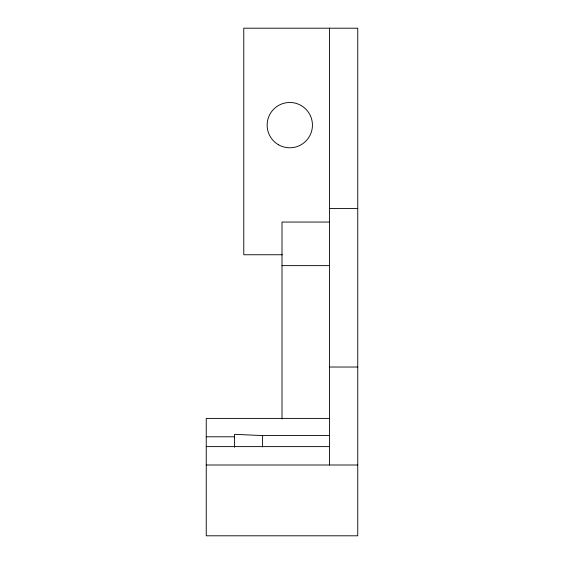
<?xml version="1.0" encoding="UTF-8"?>
<svg xmlns="http://www.w3.org/2000/svg" width="564" height="564" viewBox="0 0 564 564"><rect width="100%" height="100%" fill="white"/><g stroke="black" fill="none" stroke-linecap="round" stroke-linejoin="round"><path stroke-width="0.85" d="M329.432 208.581L357.752 208.581M329.432 222.054L282 222.054L282 418.967M282.345 254.752L243.768 254.752L243.768 28.2L357.752 28.2L357.752 535.8L206.248 535.8L206.248 418.403L329.432 418.403M282 265.63L329.432 265.63M329.432 367.023L357.752 367.023M234.568 447.287L234.568 434.343L262.591 435.57L329.432 435.57M206.248 436.797L234.568 436.797M206.248 446.61L329.432 446.61M206.248 465.004L357.752 465.004M329.432 28.2L329.432 465.004M262.591 435.57L262.591 446.935M278.461 144.751A22.659 22.659 0 0 0 312.442 125.13A22.659 22.659 0 0 0 278.461 105.51A22.659 22.659 0 0 0 278.461 144.751"/></g></svg>
